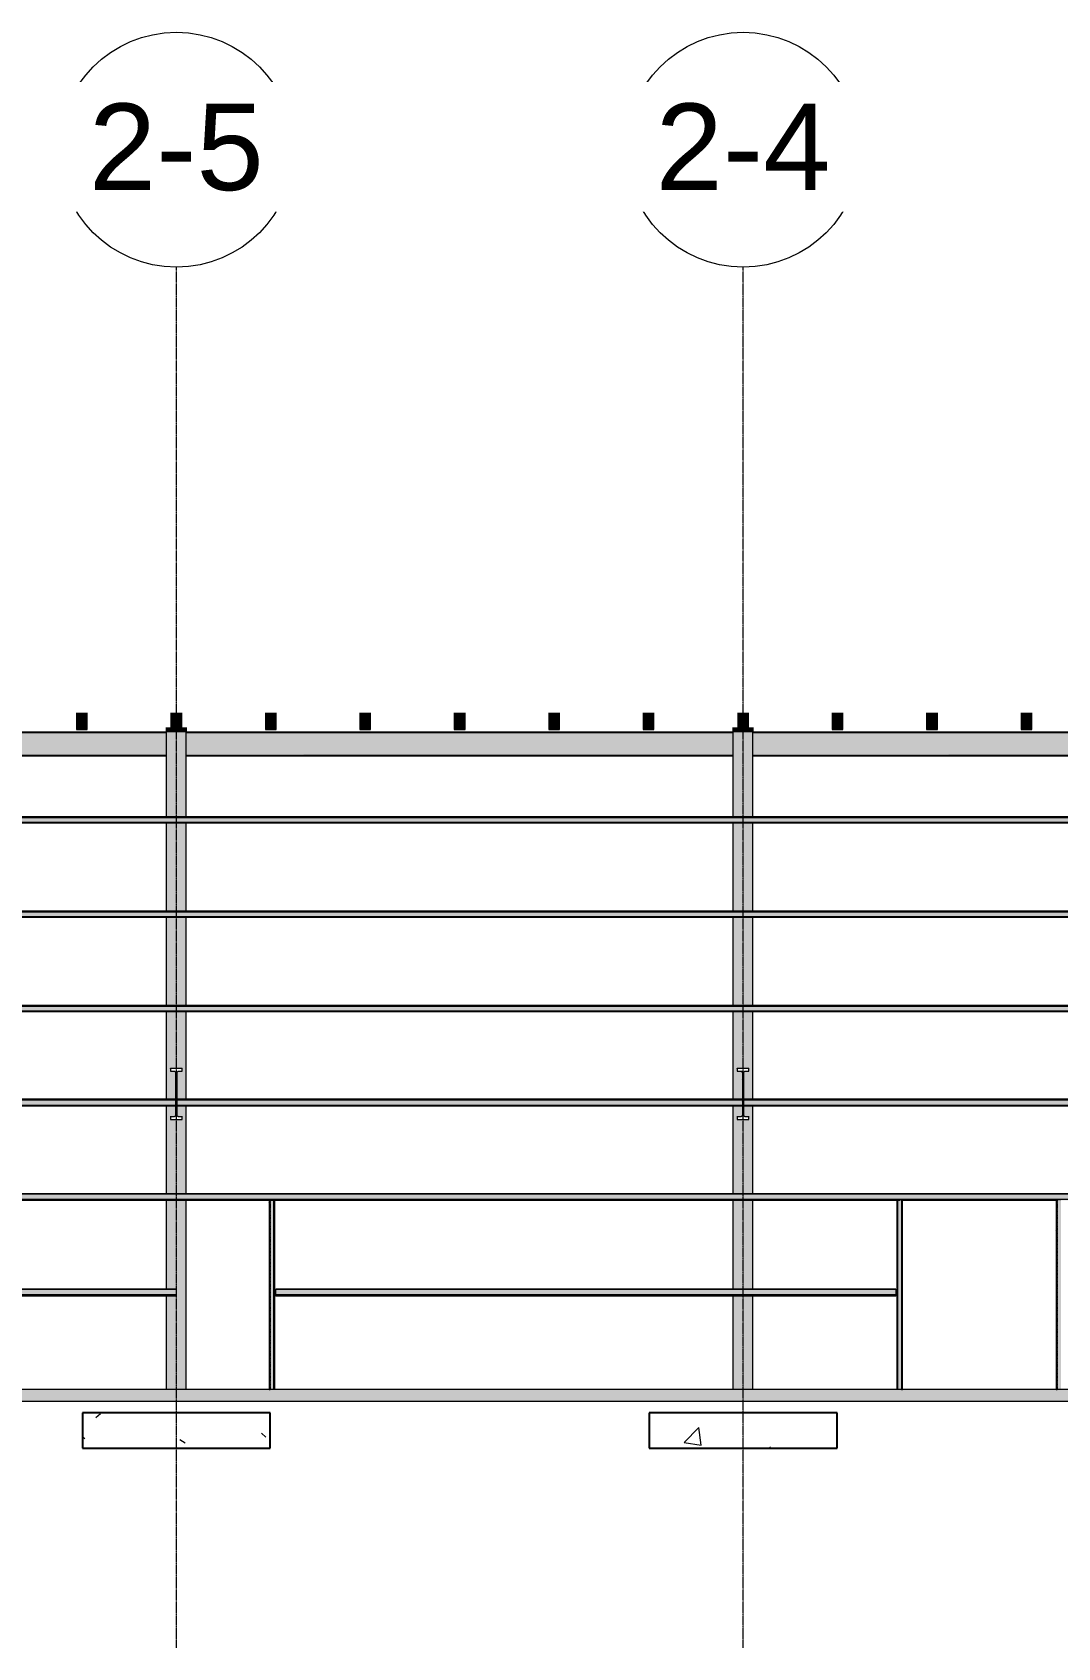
# Model space of a CAD drawing. Header units: inches. Extents: x 21954 to 47768, y -132 to 769.
# Drawn here: x 25039 to 25563, y -132 to 694 of the extents above; entities that cross this region are included whole.
import ezdxf

# ---------------------------------------------------------------- set-up
doc = ezdxf.new("R2010")
doc.units = ezdxf.units.IN
doc.header["$MEASUREMENT"] = 0
doc.linetypes.add('Grid Line 1_2_', pattern=[0.875, 0.5, -0.125, 0.125, -0.125])
doc.linetypes.add('Hidden 1_8_', pattern=[0.1875, 0.125, -0.0625])
for name, color, linetype, lineweight in [('C-BLDG-PADS', 91, 'Continuous', 9), ('S-BEAM', 12, 'Continuous', 9), ('S-COLS', 52, 'Continuous', 9), ('S-FNDN', 32, 'Continuous', 9), ('S-GRID', 1, 'Continuous', 9), ('S-GRID-IDEN', 1, 'Continuous', 9)]:
    doc.layers.add(name, color=color, linetype=linetype, lineweight=lineweight)
doc.styles.add('Arial', font='arial.ttf', dxfattribs={"height": 44.258982})
pattern_1 = [(50, (25858.65, 92.95), (68.8574, -6.024), [7.2, -79.2]), (355, (25858.65, 92.95), (-13.3201, 72.2107), [5.76, -63.36]), (100.451, (25864.39, 92.446), (55.5375, 66.1862), [6.119, -67.31]), (46.184, (25858.65, 112.15), (102.455, -15.8907), [10.8, -118.8]), (96.636, (25867.19, 110.82), (89.7274, 93.5155), [9.179, -100.964]), (351.184, (25858.65, 112.15), (89.7283, 93.515), [8.64, -95.04]), (21, (25868.25, 107.35), (57.3035, -38.6515), [7.2, -79.2]), (326, (25868.25, 107.35), (23.3584, 69.6146), [5.76, -63.36]), (71.451, (25873.025, 104.13), (80.6619, 30.9626), [6.119, -67.31]), (37.5, (25858.65, 92.948), (1.16763, 31.95777), [3.168, -59.424, 3.168, -61.152, -63.6]), (37.5, (25858.65, 92.948), (1.16763, 31.95777), [-126.912, 3.168, -60.432]), (7.5, (25858.65, 92.948), (25.2549, 37.86335), [3.168, -33.504, 3.168, -57.984, -24.24]), (7.5, (25858.65, 92.948), (25.2549, 37.86335), [-97.824, 3.168, -21.072]), (327.5, (25837.242, 92.948), (51.24736, -2.1653), [3.168, -20.832, 3.168, -71.712, -99.36]), (327.5, (25837.242, 92.948), (51.24736, -2.1653), [-98.88, 3.168, -96.192]), (317.5, (25827.64, 92.95), (55.98627, 9.61), [3.168, -28.032, 3.168, -46.56, -70.56]), (317.5, (25827.64, 92.95), (55.98627, 9.61), [-80.928, 3.168, -67.392])]
pattern_2 = [(45, (25858.65, 92.948), (-23.7588, 23.7588), []), (45, (25858.65, 128.948), (-23.7588, 23.7588), [])]

# ---------------------------------------------------------------- blocks, each defined once
blk = doc.blocks.new('Struct_Sports Complex_2015_rvt-1-Structural - Elevation - South - Fieldhouse')
at = {"layer": 'S-FNDN'}
h = blk.add_hatch(dxfattribs=at)
h.set_pattern_fill('FP_2', color=256, style=0, pattern_type=2)
h.set_pattern_definition(pattern_1)
h.paths.add_polyline_path([(25160.39, -30), (25160.39, -12), (25064.39, -12), (25064.39, -30)], flags=0)
h = blk.add_hatch(dxfattribs=at)
h.set_pattern_fill('FP_2', color=256, style=0, pattern_type=2)
h.set_pattern_definition(pattern_1)
h.paths.add_polyline_path([(25449.89, -30), (25449.89, -12), (25353.89, -12), (25353.89, -30)], flags=0)
at = {"layer": 'S-FNDN', "color": 7, "lineweight": 25}
for p, q in [((25160.39, -12), (25064.39, -12)), ((25064.39, -12), (25064.39, -30)), ((25160.39, -30), (25160.39, -12)), ((25449.89, -12), (25353.89, -12)), ((25353.89, -12), (25353.89, -30)), ((25449.89, -30), (25449.89, -12)), ((25064.39, -30), (25160.39, -30)), ((25353.89, -30), (25449.89, -30))]:
    blk.add_line(p, q, dxfattribs=at)
blk = doc.blocks.new('W-Wide Flange - 8_ WIDE-V7-Structural - Elevation - South - Fieldhouse')
at = {"layer": 'S-BEAM'}
for points in [[(25115.39, 164.09), (25115.39, 164.26), (25109.39, 164.26), (25109.39, 164.09)], [(25111.13, 139.43), (25111.13, 139.62), (25109.39, 139.62), (25109.39, 139.43), (25109.51, 139.43)], [(25111.32, 139.45), (25111.32, 139.65), (25111.14, 139.62), (25111.25, 139.52)], [(25113.46, 139.45), (25113.64, 139.62), (25113.43, 139.65), (25113.45, 139.52)], [(25113.66, 139.43), (25115.39, 139.45), (25115.39, 139.62), (25113.66, 139.62), (25113.66, 139.45)]]:
    blk.add_hatch(color=256, dxfattribs=at).paths.add_polyline_path(points, flags=0)
h = blk.add_hatch(dxfattribs=at)
h.set_pattern_fill('FP_1', color=256, style=0, pattern_type=2)
h.set_pattern_definition(pattern_2)
h.paths.add_polyline_path([(25109.39, 138.07), (25115.39, 138.07), (25115.39, 139.43), (25113.27, 139.52), (25112.96, 139.76), (25112.79, 140.12), (25112.77, 140.32), (25112.85, 162.22), (25113.1, 162.53), (25113.46, 162.71), (25113.66, 162.73), (25115.39, 162.73), (25115.39, 164.09), (25109.39, 164.09), (25109.39, 162.73), (25111.51, 162.64), (25111.82, 162.39), (25111.99, 162.04), (25112.02, 161.84), (25111.93, 139.93), (25111.68, 139.62), (25111.32, 139.45), (25111.13, 139.43), (25109.39, 139.43)], flags=0)
for p, q in [((25109.39, 164.26), (25115.39, 164.26)), ((25109.39, 164.09), (25109.39, 164.26)), ((25115.39, 164.09), (25115.39, 164.26)), ((25109.39, 139.64), (25109.39, 139.43)), ((25115.39, 139.43), (25115.39, 139.64))]:
    blk.add_line(p, q, dxfattribs=at)
at = {"layer": 'S-BEAM', "lineweight": 15}
for p, q in [((25115.39, 164.09), (25109.39, 164.09)), ((25109.39, 164.09), (25109.39, 162.73)), ((25109.39, 162.73), (25111.13, 162.73)), ((25112.02, 161.84), (25112.02, 140.32)), ((25112.77, 140.32), (25112.77, 161.84)), ((25113.66, 162.73), (25115.39, 162.73)), ((25115.39, 162.73), (25115.39, 164.09)), ((25111.13, 139.43), (25109.39, 139.43)), ((25109.39, 139.43), (25109.39, 138.07)), ((25109.39, 138.07), (25115.39, 138.07)), ((25115.39, 139.43), (25113.66, 139.43)), ((25115.39, 138.07), (25115.39, 139.43))]:
    blk.add_line(p, q, dxfattribs=at)
at = {"layer": 'S-BEAM', "lineweight": 15, "flags": 128}
for points in [[(25111.13, 162.73), (25111.32, 162.71), (25111.51, 162.64), (25111.68, 162.53), (25111.82, 162.39), (25111.93, 162.22), (25111.99, 162.04), (25112.02, 161.84)], [(25112.77, 161.84), (25112.79, 162.04), (25112.85, 162.22), (25112.96, 162.39), (25113.1, 162.53), (25113.27, 162.64), (25113.46, 162.71), (25113.66, 162.73)], [(25112.02, 140.32), (25111.99, 140.12), (25111.93, 139.93), (25111.82, 139.76), (25111.68, 139.62), (25111.51, 139.52), (25111.32, 139.45), (25111.13, 139.43)], [(25113.66, 139.43), (25113.46, 139.45), (25113.27, 139.52), (25113.1, 139.62), (25112.96, 139.76), (25112.85, 139.93), (25112.79, 140.12), (25112.77, 140.32)]]:
    blk.add_lwpolyline(points, dxfattribs=at)
blk = doc.blocks.new('W-Wide Flange - 8_ WIDE-V8-Structural - Elevation - South - Fieldhouse')
at = {"layer": 'S-BEAM'}
for points in [[(25404.89, 164.09), (25404.89, 164.26), (25398.89, 164.26), (25398.89, 164.09)], [(25400.63, 139.43), (25400.63, 139.62), (25398.89, 139.62), (25398.89, 139.43), (25399.01, 139.43)], [(25400.82, 139.45), (25400.82, 139.65), (25400.64, 139.62), (25400.75, 139.52)], [(25402.96, 139.45), (25403.14, 139.62), (25402.93, 139.65), (25402.95, 139.52)], [(25403.16, 139.43), (25404.89, 139.45), (25404.89, 139.62), (25403.16, 139.62), (25403.16, 139.45)]]:
    blk.add_hatch(color=256, dxfattribs=at).paths.add_polyline_path(points, flags=0)
h = blk.add_hatch(dxfattribs=at)
h.set_pattern_fill('FP_1', color=256, style=0, pattern_type=2)
h.set_pattern_definition(pattern_2)
h.paths.add_polyline_path([(25404.89, 138.07), (25404.89, 139.43), (25402.77, 139.52), (25402.46, 139.76), (25402.29, 140.12), (25402.27, 140.32), (25402.35, 162.22), (25402.6, 162.53), (25402.96, 162.71), (25403.16, 162.73), (25404.89, 162.73), (25404.89, 164.09), (25398.89, 164.09), (25398.89, 162.73), (25401.01, 162.64), (25401.32, 162.39), (25401.49, 162.04), (25401.52, 161.84), (25401.43, 139.93), (25401.18, 139.62), (25400.82, 139.45), (25400.63, 139.43), (25398.89, 139.43), (25398.89, 138.07)], flags=0)
for p, q in [((25398.89, 164.26), (25404.89, 164.26)), ((25398.89, 164.09), (25398.89, 164.26)), ((25404.89, 164.09), (25404.89, 164.26)), ((25398.89, 139.64), (25398.89, 139.43)), ((25404.89, 139.43), (25404.89, 139.64))]:
    blk.add_line(p, q, dxfattribs=at)
at = {"layer": 'S-BEAM', "lineweight": 15}
for p, q in [((25404.89, 164.09), (25398.89, 164.09)), ((25398.89, 164.09), (25398.89, 162.73)), ((25398.89, 162.73), (25400.63, 162.73)), ((25401.52, 161.84), (25401.52, 140.32)), ((25402.27, 140.32), (25402.27, 161.84)), ((25403.16, 162.73), (25404.89, 162.73)), ((25404.89, 162.73), (25404.89, 164.09)), ((25400.63, 139.43), (25398.89, 139.43)), ((25398.89, 139.43), (25398.89, 138.07)), ((25398.89, 138.07), (25404.89, 138.07)), ((25404.89, 139.43), (25403.16, 139.43)), ((25404.89, 138.07), (25404.89, 139.43))]:
    blk.add_line(p, q, dxfattribs=at)
at = {"layer": 'S-BEAM', "lineweight": 15, "flags": 128}
for points in [[(25400.63, 162.73), (25400.82, 162.71), (25401.01, 162.64), (25401.18, 162.53), (25401.32, 162.39), (25401.43, 162.22), (25401.49, 162.04), (25401.52, 161.84)], [(25402.27, 161.84), (25402.29, 162.04), (25402.35, 162.22), (25402.46, 162.39), (25402.6, 162.53), (25402.77, 162.64), (25402.96, 162.71), (25403.16, 162.73)], [(25401.52, 140.32), (25401.49, 140.12), (25401.43, 139.93), (25401.32, 139.76), (25401.18, 139.62), (25401.01, 139.52), (25400.82, 139.45), (25400.63, 139.43)], [(25403.16, 139.43), (25402.96, 139.45), (25402.77, 139.52), (25402.6, 139.62), (25402.46, 139.76), (25402.35, 139.93), (25402.29, 140.12), (25402.27, 140.32)]]:
    blk.add_lwpolyline(points, dxfattribs=at)
blk = doc.blocks.new('Girt_C - 10_D-1180340-Structural - Elevation - South - Fieldhouse')
at = {"layer": 'S-BEAM'}
for points in [[(25738.63, 97.05), (25738.63, 99.87), (22781.39, 99.87), (22781.39, 97.05), (25672.81, 97.05)], [(25672.81, 96.6), (25738.63, 96.6), (25738.63, 97.05), (22781.39, 97.05), (22781.39, 96.6), (22797.5, 96.6), (22795.88, 96.88), (22795.88, 97), (22798.64, 97), (22798.64, 96.6), (24630.02, 96.6), (24630.02, 97), (24632.85, 96.96), (24632.58, 96.79), (24631.15, 96.6), (24844.5, 96.6), (24842.88, 96.88), (24842.88, 97), (24845.64, 97), (24845.64, 96.6), (24919.52, 96.6), (24919.52, 97), (24922.35, 96.96), (24922.08, 96.79), (24920.65, 96.6), (25159.77, 96.6), (25159.77, 97), (25162.6, 96.96), (25162.33, 96.79), (25160.9, 96.6), (25482.13, 96.6), (25480.5, 96.88), (25480.5, 97), (25483.27, 97), (25483.27, 96.6), (25561.77, 96.6), (25561.77, 97), (25564.6, 96.96), (25564.33, 96.79), (25562.9, 96.6), (25564.42, 96.6)]]:
    blk.add_hatch(color=256, dxfattribs=at).paths.add_polyline_path(points, flags=0)
h = blk.add_hatch(color=256, dxfattribs=at)
h.paths.add_polyline_path([(25561.77, 96.52), (25561.77, 96.6), (25534.56, 96.52)], flags=0)
h.paths.add_polyline_path([(25481.69, 96.52), (25482.13, 96.6), (25465.44, 96.52)], flags=0)
h.paths.add_polyline_path([(25159.77, 96.52), (25159.77, 96.6), (25119.84, 96.52)], flags=0)
h.paths.add_polyline_path([(24844.06, 96.52), (24844.5, 96.6), (24843.35, 96.52)], flags=0)
at = {"layer": 'S-BEAM', "lineweight": 15}
for p, q in [((25738.63, 100.05), (22781.39, 100.05)), ((22781.39, 99.95), (25738.63, 99.95))]:
    blk.add_line(p, q, dxfattribs=at)
at = {"layer": 'S-BEAM'}
for p, q in [((25738.63, 99.87), (22781.39, 99.87)), ((25738.63, 97.05), (22781.39, 97.05)), ((25159.77, 96.6), (24920.65, 96.6)), ((25159.77, 96.52), (24921.09, 96.52)), ((25482.13, 96.6), (25160.9, 96.6)), ((25481.69, 96.52), (25161.34, 96.52)), ((25561.77, 96.6), (25483.27, 96.6)), ((25561.77, 96.52), (25483.27, 96.52))]:
    blk.add_line(p, q, dxfattribs=at)
blk = doc.blocks.new('W-Wide Flange - W12X19-1114859-Structural - Elevation - South - Fieldhouse')
at = {"layer": 'S-BEAM'}
h = blk.add_hatch(color=256, dxfattribs=at)
h.paths.add_polyline_path([(24538.39, 335.8), (24817.89, 335.8), (24817.89, 336.15), (24538.39, 336.13)], flags=0)
h.paths.add_polyline_path([(22799.89, 335.8), (23080.89, 335.8), (23080.89, 336.15), (22799.89, 336.15)], flags=0)
h.paths.add_polyline_path([(26261.39, 335.8), (26261.39, 336.15), (25985.89, 336.13), (25985.89, 335.8), (26260.34, 335.8)], flags=0)
h.paths.add_polyline_path([(24290.38, 335.8), (24528.39, 335.8), (24528.39, 336.15), (24248.89, 336.13), (24248.89, 335.8)], flags=0)
h.paths.add_polyline_path([(25975.89, 335.8), (25975.89, 336.15), (25696.39, 336.13), (25696.39, 335.8), (25949.29, 335.8)], flags=0)
h.paths.add_polyline_path([(23090.89, 335.8), (23370.39, 335.8), (23370.39, 336.15), (23090.89, 336.13)], flags=0)
h.paths.add_polyline_path([(24238.89, 335.8), (24238.89, 336.15), (23959.39, 336.13), (23959.39, 335.8), (24152.14, 335.8)], flags=0)
h.paths.add_polyline_path([(25686.39, 335.8), (25686.39, 336.15), (25406.89, 336.13), (25406.89, 335.8), (25672.81, 335.8)], flags=0)
h.paths.add_polyline_path([(23380.39, 335.8), (23659.89, 335.8), (23659.89, 336.15), (23380.39, 336.13)], flags=0)
h.paths.add_polyline_path([(25396.89, 335.8), (25396.89, 336.15), (25117.39, 336.13), (25117.39, 335.8), (25396.32, 335.8)], flags=0)
h.paths.add_polyline_path([(23669.89, 335.8), (23949.39, 335.8), (23949.39, 336.15), (23669.89, 336.13)], flags=0)
h.paths.add_polyline_path([(24827.89, 335.8), (25107.39, 335.8), (25107.39, 336.15), (24827.89, 336.13)], flags=0)
h = blk.add_hatch(color=256, dxfattribs=at)
h.paths.add_polyline_path([(22799.89, 335.28), (23080.89, 335.28), (23080.89, 335.8), (22799.89, 335.73), (22799.89, 335.41)], flags=0)
h.paths.add_polyline_path([(24538.39, 335.28), (24817.89, 335.33), (24817.89, 335.8), (24538.39, 335.73), (24538.39, 335.34)], flags=0)
h.paths.add_polyline_path([(24528.39, 335.28), (24528.39, 335.8), (24248.89, 335.7), (24248.89, 335.28), (24428.62, 335.28)], flags=0)
h.paths.add_polyline_path([(25696.39, 335.28), (25975.89, 335.29), (25975.89, 335.8), (25696.39, 335.73), (25696.39, 335.3)], flags=0)
h.paths.add_polyline_path([(26260.34, 335.28), (26261.39, 335.28), (26261.39, 335.8), (25985.89, 335.73), (25985.89, 335.28), (26225.78, 335.28)], flags=0)
h.paths.add_polyline_path([(23090.89, 335.28), (23370.39, 335.28), (23370.39, 335.8), (23090.89, 335.72), (23090.89, 335.4)], flags=0)
h.paths.add_polyline_path([(25686.39, 335.28), (25686.39, 335.8), (25406.89, 335.73), (25406.89, 335.28), (25672.81, 335.28)], flags=0)
h.paths.add_polyline_path([(24827.89, 335.28), (25107.39, 335.32), (25107.39, 335.8), (24827.89, 335.73), (24827.89, 335.33)], flags=0)
h.paths.add_polyline_path([(24238.89, 335.28), (24238.89, 335.8), (23959.39, 335.7), (23959.39, 335.28), (24152.14, 335.28)], flags=0)
h.paths.add_polyline_path([(25117.39, 335.28), (25396.89, 335.31), (25396.89, 335.8), (25117.39, 335.73), (25117.39, 335.32)], flags=0)
h.paths.add_polyline_path([(23460.93, 335.28), (23659.89, 335.38), (23659.89, 335.8), (23380.39, 335.72), (23380.39, 335.28)], flags=0)
h.paths.add_polyline_path([(23949.39, 335.28), (23949.39, 335.8), (23669.89, 335.71), (23669.89, 335.28), (23875.65, 335.28)], flags=0)
h = blk.add_hatch(color=256, dxfattribs=at)
h.paths.add_polyline_path([(26261.39, 324.83), (26261.39, 335.28), (25985.89, 335.28), (25985.89, 324.83), (26260.34, 324.83)], flags=0)
h.paths.add_polyline_path([(22804.27, 324.83), (23080.89, 324.83), (23080.89, 335.28), (22799.89, 335.28), (22799.89, 324.83)], flags=0)
h.paths.add_polyline_path([(25975.89, 324.83), (25975.89, 335.28), (25696.39, 335.28), (25696.39, 324.83), (25949.29, 324.83)], flags=0)
h.paths.add_polyline_path([(23090.89, 324.83), (23370.39, 324.83), (23370.39, 335.28), (23090.89, 335.28)], flags=0)
h.paths.add_polyline_path([(25686.39, 324.83), (25686.39, 335.28), (25406.89, 335.28), (25406.89, 324.83), (25672.81, 324.83)], flags=0)
h.paths.add_polyline_path([(23380.39, 324.83), (23659.89, 324.83), (23659.89, 335.28), (23380.39, 335.28)], flags=0)
h.paths.add_polyline_path([(25396.89, 324.83), (25396.89, 335.28), (25117.39, 335.28), (25117.39, 324.83), (25396.32, 324.83)], flags=0)
h.paths.add_polyline_path([(23669.89, 324.83), (23949.39, 324.83), (23949.39, 335.28), (23669.89, 335.28)], flags=0)
h.paths.add_polyline_path([(23959.39, 324.83), (24238.89, 324.83), (24238.89, 335.28), (23959.39, 335.28)], flags=0)
h.paths.add_polyline_path([(25107.39, 324.83), (25107.39, 335.28), (24827.89, 335.28), (24827.89, 324.83), (24981.59, 324.83)], flags=0)
h.paths.add_polyline_path([(24248.89, 324.83), (24528.39, 324.83), (24528.39, 335.28), (24248.89, 335.28)], flags=0)
h.paths.add_polyline_path([(24817.89, 324.83), (24817.89, 335.28), (24538.39, 335.28), (24538.39, 324.83), (24705.11, 324.83)], flags=0)
h = blk.add_hatch(color=256, dxfattribs=at)
h.paths.add_polyline_path([(24290.38, 324.3), (24528.39, 324.37), (24528.39, 324.83), (24248.89, 324.77), (24248.89, 324.3)], flags=0)
h.paths.add_polyline_path([(26260.34, 324.3), (26261.39, 324.37), (26261.39, 324.83), (25985.89, 324.83), (25985.89, 324.3), (26225.78, 324.3)], flags=0)
h.paths.add_polyline_path([(24238.89, 324.3), (24238.89, 324.83), (23959.39, 324.78), (23959.39, 324.3), (24152.14, 324.3)], flags=0)
h.paths.add_polyline_path([(24538.39, 324.3), (24817.89, 324.41), (24817.89, 324.83), (24538.39, 324.76), (24538.39, 324.31)], flags=0)
h.paths.add_polyline_path([(22799.89, 324.3), (23080.89, 324.37), (23080.89, 324.83), (22799.89, 324.83), (22799.89, 324.32)], flags=0)
h.paths.add_polyline_path([(25975.89, 324.3), (25975.89, 324.83), (25696.39, 324.83), (25696.39, 324.3), (25949.29, 324.3)], flags=0)
h.paths.add_polyline_path([(23949.39, 324.3), (23949.39, 324.83), (23669.89, 324.79), (23669.89, 324.3), (23875.65, 324.3)], flags=0)
h.paths.add_polyline_path([(24827.89, 324.3), (25107.39, 324.4), (25107.39, 324.83), (24827.89, 324.75), (24827.89, 324.31)], flags=0)
h.paths.add_polyline_path([(23659.89, 324.3), (23659.89, 324.83), (23380.39, 324.8), (23380.39, 324.3), (23599.17, 324.3)], flags=0)
h.paths.add_polyline_path([(25117.39, 324.3), (25396.89, 324.39), (25396.89, 324.83), (25117.39, 324.74), (25117.39, 324.31)], flags=0)
h.paths.add_polyline_path([(23184.44, 324.3), (23370.39, 324.37), (23370.39, 324.83), (23090.89, 324.81), (23090.89, 324.3)], flags=0)
h.paths.add_polyline_path([(25406.89, 324.3), (25686.39, 324.39), (25686.39, 324.83), (25406.89, 324.72), (25406.89, 324.31)], flags=0)
h = blk.add_hatch(color=256, dxfattribs=at)
h.paths.add_polyline_path([(26261.39, 323.95), (26261.39, 324.3), (25985.89, 324.3), (25985.89, 323.95), (26260.34, 323.95)], flags=0)
h.paths.add_polyline_path([(22799.89, 323.95), (23080.89, 323.95), (23080.89, 324.3), (22799.89, 324.3)], flags=0)
h.paths.add_polyline_path([(25975.89, 323.95), (25975.89, 324.3), (25696.39, 324.3), (25696.39, 323.95), (25949.29, 323.95)], flags=0)
h.paths.add_polyline_path([(23090.89, 323.95), (23370.39, 323.95), (23370.39, 324.3), (23090.89, 324.3)], flags=0)
h.paths.add_polyline_path([(25686.39, 323.95), (25686.39, 324.3), (25406.89, 324.3), (25406.89, 323.95), (25672.81, 323.95)], flags=0)
h.paths.add_polyline_path([(23380.39, 323.95), (23659.89, 323.95), (23659.89, 324.3), (23380.39, 324.3)], flags=0)
h.paths.add_polyline_path([(25396.89, 323.95), (25396.89, 324.3), (25117.39, 324.3), (25117.39, 323.95), (25396.32, 323.95)], flags=0)
h.paths.add_polyline_path([(23669.89, 323.95), (23949.39, 323.95), (23949.39, 324.3), (23669.89, 324.3)], flags=0)
h.paths.add_polyline_path([(25107.39, 323.95), (25107.39, 324.3), (24827.89, 324.3), (24827.89, 323.95), (24981.59, 323.95)], flags=0)
h.paths.add_polyline_path([(23959.39, 323.95), (24238.89, 323.95), (24238.89, 324.3), (23959.39, 324.3)], flags=0)
h.paths.add_polyline_path([(24817.89, 323.95), (24817.89, 324.3), (24538.39, 324.3), (24538.39, 323.95), (24705.11, 323.95)], flags=0)
h.paths.add_polyline_path([(24248.89, 323.95), (24528.39, 323.95), (24528.39, 324.3), (24248.89, 324.3)], flags=0)
for p, q in [((24827.89, 336.15), (25107.39, 336.15)), ((24827.89, 335.8), (25107.39, 335.8)), ((25117.39, 336.15), (25396.89, 336.15)), ((25117.39, 335.8), (25396.89, 335.8)), ((25406.89, 336.15), (25686.39, 336.15)), ((25406.89, 335.8), (25686.39, 335.8)), ((24827.89, 324.3), (25107.39, 324.3)), ((24827.89, 323.95), (25107.39, 323.95)), ((25117.39, 324.3), (25396.89, 324.3)), ((25117.39, 323.95), (25396.89, 323.95)), ((25406.89, 324.3), (25686.39, 324.3)), ((25406.89, 323.95), (25686.39, 323.95))]:
    blk.add_line(p, q, dxfattribs=at)
blk = doc.blocks.new('columns and girder2 - one-1108489-Structural - Elevation - South - Fieldhouse')
at = {"layer": 'S-BEAM'}
h = blk.add_hatch(color=256, dxfattribs=at)
h.paths.add_polyline_path([(25696.39, 337.64), (25696.39, 338.44), (25694.14, 338.44), (25694.14, 337.64)], flags=0)
h.paths.add_polyline_path([(25688.64, 337.64), (25688.64, 338.44), (25686.39, 338.44), (25686.39, 337.64)], flags=0)
blk.add_hatch(color=256, dxfattribs=at).paths.add_polyline_path([(25696.39, 336.13), (25696.39, 337.64), (25694.14, 337.64), (25694.14, 337.44), (25688.64, 337.44), (25688.64, 337.64), (25686.39, 337.64), (25686.39, 336.13), (25694.14, 336.13)], flags=0)
h = blk.add_hatch(color=256, dxfattribs=at)
h.paths.add_polyline_path([(25686.39, 0), (25696.39, 0), (25696.39, 47.77), (25686.39, 47.77)], flags=0)
h.paths.add_polyline_path([(25686.39, 51.3), (25696.39, 51.3), (25696.39, 96.52), (25686.39, 96.52), (25686.39, 95.2)], flags=0)
h.paths.add_polyline_path([(25692.27, 139.52), (25692.27, 139.72), (25692.36, 139.62), (25692.31, 139.56)], flags=0)
h.paths.add_polyline_path([(25696.39, 100.05), (25696.39, 144.95), (25691.77, 144.95), (25691.85, 139.93), (25692.21, 139.55), (25692.46, 139.45), (25692.66, 139.52), (25692.66, 139.62), (25694.39, 139.62), (25694.39, 138.07), (25688.39, 138.07), (25688.39, 139.62), (25690.13, 139.52), (25690.13, 139.43), (25690.57, 139.55), (25690.87, 139.84), (25690.99, 140.12), (25691.02, 140.32), (25690.99, 144.95), (25686.39, 144.95), (25686.39, 100.05)], flags=0)
h.paths.add_polyline_path([(25692.46, 139.45), (25692.46, 139.67), (25692.63, 139.62), (25692.53, 139.52)], flags=0)
h.paths.add_polyline_path([(25690.32, 139.45), (25690.14, 139.62), (25690.34, 139.59), (25690.33, 139.52)], flags=0)
h.paths.add_polyline_path([(25690.51, 139.52), (25690.36, 139.68), (25690.54, 139.62), (25690.53, 139.6)], flags=0)
h.paths.add_polyline_path([(25691.77, 148.48), (25696.39, 148.48), (25696.39, 193.2), (25686.39, 193.2), (25686.39, 148.48), (25691.02, 148.48), (25690.93, 162.22), (25690.68, 162.53), (25690.32, 162.71), (25690.13, 162.73), (25688.39, 162.73), (25688.39, 164.26), (25694.39, 164.26), (25694.39, 162.73), (25692.27, 162.64), (25691.96, 162.39), (25691.79, 162.04), (25691.77, 161.84), (25691.77, 151.46)], flags=0)
h.paths.add_polyline_path([(25686.39, 196.23), (25696.39, 196.23), (25696.39, 241.45), (25686.39, 241.45)], flags=0)
h.paths.add_polyline_path([(25686.39, 244.48), (25696.39, 244.48), (25696.39, 289.7), (25686.39, 289.7), (25686.39, 245.24)], flags=0)
h.paths.add_polyline_path([(25686.39, 292.73), (25696.39, 292.73), (25696.39, 336.13), (25686.39, 336.13), (25686.39, 320.26)], flags=0)
for p, q in [((25686.39, 337.64), (25686.39, 338.44)), ((25686.39, 336.13), (25686.39, 337.64)), ((25688.64, 337.64), (25686.39, 337.64)), ((25686.39, 292.73), (25686.39, 336.13)), ((25696.39, 336.13), (25686.39, 336.13)), ((25696.39, 336.13), (25686.39, 336.13)), ((25696.39, 337.64), (25694.14, 337.64)), ((25696.39, 338.44), (25696.39, 337.64)), ((25696.39, 337.64), (25696.39, 336.13)), ((25696.39, 292.73), (25696.39, 336.13)), ((25686.39, 244.48), (25686.39, 289.7)), ((25696.39, 244.48), (25696.39, 289.7)), ((25686.39, 196.23), (25686.39, 241.45)), ((25696.39, 196.23), (25696.39, 241.45)), ((25686.39, 148.48), (25686.39, 193.2)), ((25696.39, 148.48), (25696.39, 193.2)), ((25686.39, 100.05), (25686.39, 144.95)), ((25696.39, 100.05), (25696.39, 144.95)), ((25686.39, 51.3), (25686.39, 96.52)), ((25696.39, 51.3), (25696.39, 96.52)), ((25686.39, 0), (25686.39, 47.77)), ((25696.39, 0), (25696.39, 47.77))]:
    blk.add_line(p, q, dxfattribs=at)
blk = doc.blocks.new('columns and girder2 - one-V16-Structural - Elevation - South - Fieldhouse')
at = {"layer": 'S-BEAM'}
h = blk.add_hatch(color=256, dxfattribs=at)
h.paths.add_polyline_path([(25117.39, 337.64), (25117.39, 338.44), (25115.14, 338.44), (25115.14, 337.64)], flags=0)
h.paths.add_polyline_path([(25109.64, 337.64), (25109.64, 338.44), (25107.39, 338.44), (25107.39, 337.64)], flags=0)
blk.add_hatch(color=256, dxfattribs=at).paths.add_polyline_path([(25117.39, 336.13), (25117.39, 337.64), (25115.14, 337.64), (25115.14, 337.44), (25109.64, 337.44), (25109.64, 337.64), (25107.39, 337.64), (25107.39, 336.13), (25115.14, 336.13)], flags=0)
h = blk.add_hatch(color=256, dxfattribs=at)
h.paths.add_polyline_path([(25117.39, 0), (25117.39, 96.52), (25107.39, 96.52), (25107.39, 51.3), (25112.27, 51.2), (25112.27, 47.77), (25107.39, 47.77), (25107.39, 0), (25112.27, 0)], flags=0)
h.paths.add_polyline_path([(25107.39, 100.05), (25117.39, 100.05), (25117.39, 144.95), (25112.77, 144.95), (25112.85, 139.93), (25113.1, 139.62), (25113.46, 139.45), (25113.66, 139.52), (25113.66, 139.62), (25115.39, 139.62), (25115.39, 138.07), (25109.39, 138.07), (25109.39, 139.62), (25111.13, 139.52), (25111.13, 139.43), (25111.51, 139.52), (25111.87, 139.84), (25111.99, 140.12), (25112.02, 140.32), (25111.99, 144.95), (25107.39, 144.95), (25107.39, 132.71)], flags=0)
h.paths.add_polyline_path([(25111.32, 139.45), (25111.14, 139.62), (25111.35, 139.6), (25111.33, 139.52)], flags=0)
h.paths.add_polyline_path([(25113.46, 139.45), (25113.46, 139.65), (25113.63, 139.62), (25113.53, 139.52)], flags=0)
h.paths.add_polyline_path([(25112.77, 148.48), (25117.39, 148.48), (25117.39, 193.2), (25107.39, 193.2), (25107.39, 148.48), (25112.02, 148.48), (25111.93, 162.22), (25111.68, 162.53), (25111.32, 162.71), (25111.13, 162.73), (25109.39, 162.73), (25109.39, 164.26), (25115.39, 164.26), (25115.39, 162.73), (25113.27, 162.64), (25112.96, 162.39), (25112.79, 162.04), (25112.77, 161.84), (25112.77, 151.46)], flags=0)
h.paths.add_polyline_path([(25107.39, 196.23), (25117.39, 196.23), (25117.39, 241.45), (25107.39, 241.45)], flags=0)
h.paths.add_polyline_path([(25117.39, 244.48), (25117.39, 289.7), (25107.39, 289.7), (25107.39, 244.48)], flags=0)
h.paths.add_polyline_path([(25117.39, 292.73), (25117.39, 336.13), (25107.39, 336.13), (25107.39, 292.73)], flags=0)
for p, q in [((25107.39, 337.64), (25107.39, 338.44)), ((25107.39, 336.13), (25107.39, 337.64)), ((25109.64, 337.64), (25107.39, 337.64)), ((25107.39, 292.73), (25107.39, 336.13)), ((25117.39, 336.13), (25107.39, 336.13)), ((25117.39, 336.13), (25107.39, 336.13)), ((25117.39, 337.64), (25115.14, 337.64)), ((25117.39, 338.44), (25117.39, 337.64)), ((25117.39, 337.64), (25117.39, 336.13)), ((25117.39, 292.73), (25117.39, 336.13)), ((25107.39, 244.48), (25107.39, 289.7)), ((25117.39, 244.48), (25117.39, 289.7)), ((25107.39, 196.23), (25107.39, 241.45)), ((25117.39, 196.23), (25117.39, 241.45)), ((25107.39, 148.48), (25107.39, 193.2)), ((25117.39, 148.48), (25117.39, 193.2)), ((25107.39, 100.05), (25107.39, 144.95)), ((25117.39, 100.05), (25117.39, 144.95)), ((25107.39, 51.3), (25107.39, 96.52)), ((25117.39, 0), (25117.39, 96.52)), ((25107.39, 0), (25107.39, 47.77))]:
    blk.add_line(p, q, dxfattribs=at)
blk = doc.blocks.new('Girt_Z - 10_D-1179800-Structural - Elevation - South - Fieldhouse')
at = {"layer": 'S-BEAM'}
h = blk.add_hatch(color=256, dxfattribs=at)
h.paths.add_polyline_path([(24428.62, 195.7), (26271.39, 195.75), (26271.86, 196.15), (22790.92, 196.15), (22791.39, 195.7), (24290.38, 195.7)], flags=0)
h.paths.add_polyline_path([(22790.75, 195.7), (22791.22, 195.75), (22790.75, 196.15), (22781.39, 196.15), (22781.39, 195.7)], flags=0)
h.paths.add_polyline_path([(26271.96, 195.7), (26272.89, 195.7), (26272.89, 196.15), (26271.96, 196.09), (26271.5, 195.7)], flags=0)
h = blk.add_hatch(color=256, dxfattribs=at)
h.paths.add_polyline_path([(26271.5, 193.38), (26272.89, 193.38), (26272.89, 195.7), (26271.5, 195.7), (26271.5, 193.38)], flags=0)
h.paths.add_polyline_path([(22781.39, 193.38), (26271.39, 193.38), (26271.39, 195.7), (22791.39, 195.7), (22791.28, 195.7), (22781.39, 195.7)], flags=0)
for p, q in [((26272.89, 196.23), (22781.39, 196.23)), ((26272.89, 193.38), (22781.39, 193.38)), ((26271.86, 196.15), (22790.92, 196.15)), ((26271.39, 195.7), (22791.39, 195.7))]:
    blk.add_line(p, q, dxfattribs=at)
at = {"layer": 'S-BEAM', "lineweight": 15}
for p, q in [((26272.89, 193.3), (22781.39, 193.3)), ((22781.39, 193.2), (26272.89, 193.2))]:
    blk.add_line(p, q, dxfattribs=at)
blk = doc.blocks.new('Girt_Z - 10_D-V21-Structural - Elevation - South - Fieldhouse')
at = {"layer": 'S-BEAM'}
h = blk.add_hatch(color=256, dxfattribs=at)
h.paths.add_polyline_path([(24428.62, 243.95), (26271.39, 244), (26271.86, 244.4), (22790.92, 244.4), (22791.39, 243.95), (24290.38, 243.95)], flags=0)
h.paths.add_polyline_path([(22781.39, 243.95), (22791.22, 244), (22790.75, 244.4), (22781.39, 244.4)], flags=0)
h.paths.add_polyline_path([(26271.96, 243.95), (26272.89, 243.95), (26272.89, 244.4), (26271.96, 244.34), (26271.5, 243.95)], flags=0)
h = blk.add_hatch(color=256, dxfattribs=at)
h.paths.add_polyline_path([(26271.5, 241.63), (26272.89, 241.63), (26272.89, 243.95), (26271.5, 243.95), (26271.5, 241.63)], flags=0)
h.paths.add_polyline_path([(22791.28, 241.63), (22791.28, 243.95), (22781.39, 243.95), (22781.39, 241.63), (22790.82, 241.63)], flags=0)
h.paths.add_polyline_path([(24428.62, 241.63), (26271.39, 241.63), (26271.39, 243.95), (22791.39, 243.95), (22791.39, 241.63), (24290.38, 241.63)], flags=0)
for p, q in [((26272.89, 244.48), (22781.39, 244.48)), ((26272.89, 241.63), (22781.39, 241.63)), ((26271.86, 244.4), (22790.92, 244.4)), ((26271.39, 243.95), (22791.39, 243.95))]:
    blk.add_line(p, q, dxfattribs=at)
at = {"layer": 'S-BEAM', "lineweight": 15}
for p, q in [((26272.89, 241.55), (22781.39, 241.55)), ((22781.39, 241.45), (26272.89, 241.45))]:
    blk.add_line(p, q, dxfattribs=at)
blk = doc.blocks.new('Girt_Z - 10_D-1179799-Structural - Elevation - South - Fieldhouse')
at = {"layer": 'S-BEAM'}
for points in [[(26225.78, 292.2), (26270.89, 292.2), (26270.89, 292.65), (22781.39, 292.65), (22781.39, 292.2), (26087.53, 292.2)], [(26225.78, 289.88), (26270.89, 289.88), (26270.89, 292.2), (22781.39, 292.2), (22781.39, 289.88), (26087.53, 289.88)]]:
    blk.add_hatch(color=256, dxfattribs=at).paths.add_polyline_path(points, flags=0)
for p, q in [((26270.89, 292.73), (22781.39, 292.73)), ((26270.89, 292.65), (22781.39, 292.65)), ((26270.89, 292.2), (22781.39, 292.2)), ((26270.89, 289.88), (22781.39, 289.88))]:
    blk.add_line(p, q, dxfattribs=at)
at = {"layer": 'S-BEAM', "lineweight": 15}
for p, q in [((26270.89, 289.8), (22781.39, 289.8)), ((22781.39, 289.7), (26270.89, 289.7))]:
    blk.add_line(p, q, dxfattribs=at)
blk = doc.blocks.new('Girt_C - 10_D-1179802-Structural - Elevation - South - Fieldhouse')
at = {"layer": 'S-BEAM'}
h = blk.add_hatch(color=256, dxfattribs=at)
h.paths.add_polyline_path([(26260.34, 147.95), (26266.39, 147.95), (26266.39, 148.4), (25981.27, 148.4), (25981.27, 147.95), (26225.78, 147.95)], flags=0)
h.paths.add_polyline_path([(22781.5, 147.95), (22791.28, 147.95), (22790.75, 148.4), (22781.96, 148.34)], flags=0)
h.paths.add_polyline_path([(22791.39, 147.95), (22802.02, 147.95), (22802.02, 148.4), (22790.92, 148.4), (22791.39, 148)], flags=0)
h.paths.add_polyline_path([(22802.77, 147.95), (23085.52, 147.95), (23085.52, 148.4), (22802.77, 148.4)], flags=0)
h.paths.add_polyline_path([(25980.52, 147.95), (25980.52, 148.4), (25691.77, 148.4), (25691.77, 147.95), (25949.29, 147.95)], flags=0)
h.paths.add_polyline_path([(25691.02, 147.95), (25691.02, 148.4), (25402.27, 148.4), (25402.27, 147.95), (25672.81, 147.95)], flags=0)
h.paths.add_polyline_path([(23086.27, 147.95), (23375.02, 147.95), (23375.02, 148.4), (23086.27, 148.4)], flags=0)
h.paths.add_polyline_path([(25401.52, 147.95), (25401.52, 148.4), (25112.77, 148.4), (25112.77, 147.95), (25396.32, 147.95)], flags=0)
h.paths.add_polyline_path([(23375.77, 147.95), (23664.52, 147.95), (23664.52, 148.4), (23375.77, 148.4)], flags=0)
h.paths.add_polyline_path([(25112.02, 147.95), (25112.02, 148.4), (24823.27, 148.4), (24823.27, 147.95), (25085.28, 147.95)], flags=0)
h.paths.add_polyline_path([(23665.27, 147.95), (23954.02, 147.95), (23954.02, 148.4), (23665.27, 148.4)], flags=0)
h.paths.add_polyline_path([(24822.52, 147.95), (24822.52, 148.4), (24533.77, 148.4), (24533.77, 147.95), (24808.79, 147.95)], flags=0)
h.paths.add_polyline_path([(23954.77, 147.95), (24243.52, 147.95), (24243.52, 148.4), (23954.77, 148.4)], flags=0)
h.paths.add_polyline_path([(24533.02, 147.95), (24533.02, 148.4), (24244.27, 148.4), (24244.27, 147.95), (24532.31, 147.95)], flags=0)
h.paths.add_polyline_path([(22781.39, 148), (22781.86, 148.4), (22781.39, 148.4)], flags=0)
h = blk.add_hatch(color=256, dxfattribs=at)
h.paths.add_polyline_path([(26260.34, 145.13), (26266.39, 145.13), (26266.39, 147.95), (25981.27, 147.95), (25981.27, 145.13), (26225.78, 145.13)], flags=0)
h.paths.add_polyline_path([(24533.02, 145.13), (24533.02, 147.95), (24244.27, 147.95), (24244.27, 145.13), (24532.31, 145.13)], flags=0)
h.paths.add_polyline_path([(24533.77, 145.13), (24822.52, 145.13), (24822.52, 147.95), (24533.77, 147.95)], flags=0)
h.paths.add_polyline_path([(24823.27, 145.13), (25112.02, 145.13), (25112.02, 147.95), (24823.27, 147.95)], flags=0)
h.paths.add_polyline_path([(25980.52, 145.13), (25980.52, 147.95), (25691.77, 147.95), (25691.77, 145.13), (25949.29, 145.13)], flags=0)
h.paths.add_polyline_path([(25112.77, 145.13), (25401.52, 145.13), (25401.52, 147.95), (25112.77, 147.95)], flags=0)
h.paths.add_polyline_path([(25691.02, 145.13), (25691.02, 147.95), (25402.27, 147.95), (25402.27, 145.13), (25672.81, 145.13)], flags=0)
h.paths.add_polyline_path([(23115.32, 145.13), (23375.02, 145.13), (23375.02, 147.95), (23086.27, 147.95), (23086.27, 145.13)], flags=0)
h.paths.add_polyline_path([(23085.52, 145.13), (23085.52, 147.95), (22802.77, 147.95), (22802.77, 145.13), (23080.76, 145.13)], flags=0)
h.paths.add_polyline_path([(23375.77, 145.13), (23664.52, 145.13), (23664.52, 147.95), (23375.77, 147.95)], flags=0)
h.paths.add_polyline_path([(22791.39, 145.13), (22802.02, 145.13), (22802.02, 147.95), (22791.39, 147.95), (22791.28, 145.13)], flags=0)
h.paths.add_polyline_path([(22791.28, 145.13), (22791.28, 147.95), (22781.5, 147.95), (22781.5, 145.13), (22790.82, 145.13)], flags=0)
h.paths.add_polyline_path([(23665.27, 145.13), (23954.02, 145.13), (23954.02, 147.95), (23665.27, 147.95)], flags=0)
h.paths.add_polyline_path([(23954.77, 145.13), (24243.52, 145.13), (24243.52, 147.95), (23954.77, 147.95)], flags=0)
at = {"layer": 'S-BEAM', "lineweight": 15}
for p, q in [((26266.39, 145.05), (22781.39, 145.05)), ((22781.39, 144.95), (26266.39, 144.95))]:
    blk.add_line(p, q, dxfattribs=at)
at = {"layer": 'S-BEAM'}
for p, q in [((25112.02, 148.48), (24823.27, 148.48)), ((25112.02, 148.4), (24823.27, 148.4)), ((25112.02, 147.95), (24823.27, 147.95)), ((25112.02, 145.13), (24823.27, 145.13)), ((25401.52, 148.48), (25112.77, 148.48)), ((25401.52, 148.4), (25112.77, 148.4)), ((25401.52, 147.95), (25112.77, 147.95)), ((25401.52, 145.13), (25112.77, 145.13)), ((25691.02, 148.48), (25402.27, 148.48)), ((25691.02, 148.4), (25402.27, 148.4)), ((25691.02, 147.95), (25402.27, 147.95)), ((25691.02, 145.13), (25402.27, 145.13))]:
    blk.add_line(p, q, dxfattribs=at)
blk = doc.blocks.new('C-Channel-Column - C10X25-1159179-Structural - Elevation - South - Fieldhouse')
at = {"layer": 'S-COLS', "linetype": 'Hidden 1_8_'}
blk.add_line((25482.74, 97), (25482.74, 0), dxfattribs=at)
blk = doc.blocks.new('C-Channel-Column - C10X25-1159180-Structural - Elevation - South - Fieldhouse')
at = {"layer": 'S-COLS', "linetype": 'Hidden 1_8_'}
blk.add_line((25562.29, 97), (25562.29, 0), dxfattribs=at)
blk = doc.blocks.new('Dimension Lumber - 5_5 x 7_5 Glulam-1168851-Structural - Elevation - South - Fieldhouse')
at = {"layer": 'S-BEAM'}
for points in [[(26273.14, 344.95), (26273.14, 345.95), (26267.64, 345.95), (26267.64, 344.95)], [(26273.14, 337.44), (26273.14, 344.95), (26267.64, 344.95), (26267.64, 337.44)]]:
    blk.add_hatch(color=256, dxfattribs=at).paths.add_polyline_path(points, flags=0)
for p, q in [((26267.64, 345.95), (26267.64, 344.95)), ((26273.14, 344.95), (26273.14, 345.95))]:
    blk.add_line(p, q, dxfattribs=at)
at = {"layer": 'S-BEAM', "lineweight": 15}
for p, q in [((26273.14, 344.95), (26267.64, 344.95)), ((26267.64, 344.95), (26267.64, 337.44)), ((26273.14, 337.44), (26273.14, 344.95)), ((26267.64, 337.44), (26273.14, 337.44))]:
    blk.add_line(p, q, dxfattribs=at)
blk = doc.blocks.new('Girt_C - 10_D-1180172-Structural - Elevation - South - Fieldhouse')
at = {"layer": 'S-BEAM'}
for points in [[(24922.91, 48.3), (25112.27, 48.3), (25112.27, 51.12), (24922.91, 51.12)], [(25112.27, 51.12), (25112.27, 51.2), (24981.59, 51.12)], [(24922.91, 47.85), (25112.27, 47.85), (25112.27, 48.3), (24922.91, 48.3)]]:
    blk.add_hatch(color=256, dxfattribs=at).paths.add_polyline_path(points, flags=0)
at = {"layer": 'S-BEAM', "lineweight": 15}
for p, q in [((25112.27, 51.3), (24922.91, 51.3)), ((24922.91, 51.3), (24922.91, 51.2)), ((24922.91, 51.2), (25112.27, 51.2)), ((25112.27, 51.2), (25112.27, 51.3))]:
    blk.add_line(p, q, dxfattribs=at)
at = {"layer": 'S-BEAM'}
for p, q in [((24922.91, 51.12), (24922.91, 51.2)), ((25112.27, 51.12), (24922.91, 51.12)), ((24922.91, 48.3), (24922.91, 51.12)), ((25112.27, 51.2), (25112.27, 51.12)), ((25112.27, 51.12), (25112.27, 48.3)), ((25112.27, 48.3), (24922.91, 48.3)), ((24922.91, 47.85), (24922.91, 48.3)), ((25112.27, 47.85), (24922.91, 47.85)), ((24922.91, 47.77), (24922.91, 47.85)), ((25112.27, 47.77), (24922.91, 47.77)), ((25112.27, 48.3), (25112.27, 47.85)), ((25112.27, 47.85), (25112.27, 47.77))]:
    blk.add_line(p, q, dxfattribs=at)
blk = doc.blocks.new('Girt_C - 10_D-1180319-Structural - Elevation - South - Fieldhouse')
at = {"layer": 'S-BEAM'}
for points in [[(25258.08, 48.3), (25479.88, 48.3), (25479.88, 51.12), (25163.16, 51.12), (25163.16, 48.3)], [(25163.16, 47.85), (25479.88, 47.85), (25479.88, 48.3), (25163.16, 48.3)]]:
    blk.add_hatch(color=256, dxfattribs=at).paths.add_polyline_path(points, flags=0)
at = {"layer": 'S-BEAM', "lineweight": 15}
for p, q in [((25479.88, 51.3), (25163.16, 51.3)), ((25163.16, 51.3), (25163.16, 51.2)), ((25163.16, 51.2), (25479.88, 51.2)), ((25479.88, 51.2), (25479.88, 51.3))]:
    blk.add_line(p, q, dxfattribs=at)
at = {"layer": 'S-BEAM'}
for p, q in [((25163.16, 51.12), (25163.16, 51.2)), ((25479.88, 51.12), (25163.16, 51.12)), ((25163.16, 48.3), (25163.16, 51.12)), ((25479.88, 51.2), (25479.88, 51.12)), ((25479.88, 51.12), (25479.88, 48.3)), ((25479.88, 48.3), (25163.16, 48.3)), ((25163.16, 47.85), (25163.16, 48.3)), ((25479.88, 47.85), (25163.16, 47.85)), ((25163.16, 47.77), (25163.16, 47.85)), ((25479.88, 47.77), (25163.16, 47.77)), ((25479.88, 48.3), (25479.88, 47.85)), ((25479.88, 47.85), (25479.88, 47.77))]:
    blk.add_line(p, q, dxfattribs=at)
blk = doc.blocks.new('Grid - Grid Head - Circle-14747-Structural - Elevation - South - Fieldhouse')
at = {"layer": 'S-GRID-IDEN'}
blk.add_circle((23085.89, 633.76), 60, dxfattribs=at)

msp = doc.modelspace()

# ---------------------------------------------------------------- hatches: boundary and pattern name
at = {"layer": 'C-BLDG-PADS'}
h = msp.add_hatch(dxfattribs=at)
h.set_pattern_fill('FP_2', color=256, style=0, pattern_type=2)
h.set_pattern_definition(pattern_1)
h.paths.add_polyline_path([(26087.53, -6), (26273.39, -6), (26273.39, 0), (22066.14, 0), (22066.14, -6), (25811.05, -6)], flags=0)
at = {"layer": 'S-COLS'}
h = msp.add_hatch(dxfattribs=at)
h.set_pattern_fill('FP_1', color=256, style=0, pattern_type=2)
h.set_pattern_definition(pattern_2)
h.paths.add_polyline_path([(25160.29, 0), (25160.29, 97), (25159.77, 97), (25159.77, 0)], flags=0)
at = {"layer": 'S-COLS', "lineweight": 5}
for points in [[(25162.22, 0), (25162.22, 96.52), (25160.9, 96.6), (25162.22, 96.78), (25162.22, 97), (25160.29, 97), (25160.29, 0)], [(25482.74, 0), (25482.74, 97), (25480.81, 97), (25480.81, 96.78), (25482.13, 96.6), (25481.69, 96.52), (25480.81, 96.52), (25480.81, 0)], [(25564.22, 0), (25564.22, 96.52), (25562.9, 96.6), (25564.22, 96.78), (25564.22, 97), (25562.29, 97), (25562.29, 0)]]:
    msp.add_hatch(color=256, dxfattribs=at).paths.add_polyline_path(points, flags=0)
h = msp.add_hatch(color=256, dxfattribs=at)
h.paths.add_polyline_path([(25162.22, 0), (25162.66, 0), (25162.6, 96.52), (25162.22, 96.52), (25162.22, 95.2)], flags=0)
h.paths.add_polyline_path([(25162.22, 96.78), (25162.53, 96.88), (25162.53, 97), (25162.22, 97)], flags=0)
h = msp.add_hatch(color=256, dxfattribs=at)
h.paths.add_polyline_path([(25480.81, 0), (25480.81, 96.52), (25480.38, 96.52), (25480.43, 0), (25480.7, 0)], flags=0)
h.paths.add_polyline_path([(25480.81, 96.78), (25480.81, 97), (25480.43, 96.96), (25480.7, 96.79)], flags=0)
at = {"layer": 'S-COLS'}
h = msp.add_hatch(dxfattribs=at)
h.set_pattern_fill('FP_1', color=256, style=0, pattern_type=2)
h.set_pattern_definition(pattern_2)
h.paths.add_polyline_path([(25483.27, 0), (25483.27, 97), (25482.74, 97), (25482.74, 0)], flags=0)
h = msp.add_hatch(dxfattribs=at)
h.set_pattern_fill('FP_1', color=256, style=0, pattern_type=2)
h.set_pattern_definition(pattern_2)
h.paths.add_polyline_path([(25562.29, 0), (25562.29, 97), (25561.77, 97), (25561.77, 0)], flags=0)

# ---------------------------------------------------------------- linework, layer by layer
at = {"layer": 'C-BLDG-PADS'}
for p, q in [((26273.39, 0), (22066.14, 0)), ((22066.14, -6), (26273.39, -6))]:
    msp.add_line(p, q, dxfattribs=at)
at = {"layer": 'S-COLS', "lineweight": 15}
for p, q in [((25160.29, 97), (25159.77, 97)), ((25159.77, 97), (25159.77, 0)), ((25160.29, 0), (25160.29, 97)), ((25483.27, 97), (25482.74, 97)), ((25482.74, 97), (25482.74, 0)), ((25483.27, 0), (25483.27, 97)), ((25562.29, 97), (25561.77, 97)), ((25561.77, 97), (25561.77, 0)), ((25562.29, 0), (25562.29, 97)), ((25159.77, 0), (25160.29, 0)), ((25482.74, 0), (25483.27, 0)), ((25561.77, 0), (25562.29, 0))]:
    msp.add_line(p, q, dxfattribs=at)
at = {"layer": 'S-COLS'}
for p, q in [((25162.22, 97), (25160.29, 97)), ((25162.22, 96.78), (25162.22, 97)), ((25162.6, 97), (25162.22, 97)), ((25162.22, 0), (25162.22, 96.52)), ((25162.66, 0), (25162.66, 97)), ((25162.66, 0), (25162.66, 96.52)), ((25480.38, 97), (25480.38, 0)), ((25480.38, 96.52), (25480.38, 0)), ((25480.81, 97), (25480.43, 97)), ((25482.74, 97), (25480.81, 97)), ((25480.81, 97), (25480.81, 96.78)), ((25480.81, 96.52), (25480.81, 0)), ((25564.22, 97), (25562.29, 97))]:
    msp.add_line(p, q, dxfattribs=at)
at = {"layer": 'S-GRID', "linetype": 'Grid Line 1_2_'}
for p, q in [((25112.39, -132), (25112.39, 573.76)), ((25112.39, -132), (25112.39, 573.76)), ((25401.89, -132), (25401.89, 573.76)), ((25401.89, -132), (25401.89, 573.76))]:
    msp.add_line(p, q, dxfattribs=at)

# ---------------------------------------------------------------- block references
at = {"lineweight": 5}
msp.add_blockref('Struct_Sports Complex_2015_rvt-1-Structural - Elevation - South - Fieldhouse', (0, 0), dxfattribs=at)
at = {"layer": 'S-BEAM'}
for name, p in [('Dimension Lumber - 5_5 x 7_5 Glulam-1168851-Structural - Elevation - South - Fieldhouse', (-1206.25, 0)), ('Dimension Lumber - 5_5 x 7_5 Glulam-1168851-Structural - Elevation - South - Fieldhouse', (-1158, 0)), ('Dimension Lumber - 5_5 x 7_5 Glulam-1168851-Structural - Elevation - South - Fieldhouse', (-1109.75, 0)), ('Dimension Lumber - 5_5 x 7_5 Glulam-1168851-Structural - Elevation - South - Fieldhouse', (-1061.5, 0)), ('Dimension Lumber - 5_5 x 7_5 Glulam-1168851-Structural - Elevation - South - Fieldhouse', (-1013.25, 0)), ('Dimension Lumber - 5_5 x 7_5 Glulam-1168851-Structural - Elevation - South - Fieldhouse', (-965, 0)), ('Dimension Lumber - 5_5 x 7_5 Glulam-1168851-Structural - Elevation - South - Fieldhouse', (-916.75, 0)), ('Dimension Lumber - 5_5 x 7_5 Glulam-1168851-Structural - Elevation - South - Fieldhouse', (-868.5, 0)), ('Dimension Lumber - 5_5 x 7_5 Glulam-1168851-Structural - Elevation - South - Fieldhouse', (-820.25, 0)), ('Dimension Lumber - 5_5 x 7_5 Glulam-1168851-Structural - Elevation - South - Fieldhouse', (-772, 0)), ('Dimension Lumber - 5_5 x 7_5 Glulam-1168851-Structural - Elevation - South - Fieldhouse', (-723.75, 0)), ('W-Wide Flange - W12X19-1114859-Structural - Elevation - South - Fieldhouse', (0, 0)), ('columns and girder2 - one-V16-Structural - Elevation - South - Fieldhouse', (0, 0)), ('columns and girder2 - one-1108489-Structural - Elevation - South - Fieldhouse', (-289.5, 0)), ('Girt_Z - 10_D-1179799-Structural - Elevation - South - Fieldhouse', (0, 0)), ('Girt_Z - 10_D-V21-Structural - Elevation - South - Fieldhouse', (0, 0)), ('Girt_Z - 10_D-1179800-Structural - Elevation - South - Fieldhouse', (0, 0)), ('W-Wide Flange - 8_ WIDE-V7-Structural - Elevation - South - Fieldhouse', (0, 0)), ('W-Wide Flange - 8_ WIDE-V8-Structural - Elevation - South - Fieldhouse', (0, 0)), ('Girt_C - 10_D-1179802-Structural - Elevation - South - Fieldhouse', (0, 0)), ('Girt_C - 10_D-1180340-Structural - Elevation - South - Fieldhouse', (0, 0)), ('Girt_C - 10_D-1180172-Structural - Elevation - South - Fieldhouse', (0, 0)), ('Girt_C - 10_D-1180319-Structural - Elevation - South - Fieldhouse', (0, 0))]:
    msp.add_blockref(name, p, dxfattribs=at)
at = {"layer": 'S-COLS', "linetype": 'Hidden 1_8_'}
for name, p in [('C-Channel-Column - C10X25-1159180-Structural - Elevation - South - Fieldhouse', (-402, 0)), ('C-Channel-Column - C10X25-1159179-Structural - Elevation - South - Fieldhouse', (0, 0)), ('C-Channel-Column - C10X25-1159180-Structural - Elevation - South - Fieldhouse', (0, 0))]:
    msp.add_blockref(name, p, dxfattribs=at)
at = {"layer": 'S-GRID-IDEN'}
for p in [(2026.5, 0), (2316, 0)]:
    msp.add_blockref('Grid - Grid Head - Circle-14747-Structural - Elevation - South - Fieldhouse', p, dxfattribs=at)

# ---------------------------------------------------------------- next in the draw order: texts
at = {"layer": 'S-GRID-IDEN', "char_height": 44.259, "width": 106.38, "attachment_point": 2, "line_spacing_factor": 0.938532, "style": 'Arial', "bg_fill": 3, "box_fill_scale": 1.25, "bg_fill_color": 0, "bg_fill_transparency": 0}
for s, insert in [('1-5', (25112.38, 657.36)), ('1-4', (25401.88, 657.36))]:
    msp.add_mtext(s, dxfattribs=dict(at, insert=insert))

# ---------------------------------------------------------------- next in the draw order: block references
at = {"layer": 'S-GRID-IDEN'}
for p in [(2026.5, 0), (2316, 0)]:
    msp.add_blockref('Grid - Grid Head - Circle-14747-Structural - Elevation - South - Fieldhouse', p, dxfattribs=at)

# ---------------------------------------------------------------- next in the draw order: texts
at = {"layer": 'S-GRID-IDEN', "char_height": 44.259, "width": 106.38, "attachment_point": 2, "line_spacing_factor": 0.938532, "style": 'Arial', "bg_fill": 3, "box_fill_scale": 1.25, "bg_fill_color": 0, "bg_fill_transparency": 0}
for s, insert in [('2-5', (25112.38, 657.36)), ('2-4', (25401.88, 657.36))]:
    msp.add_mtext(s, dxfattribs=dict(at, insert=insert))

doc.saveas('drawing.dxf')
